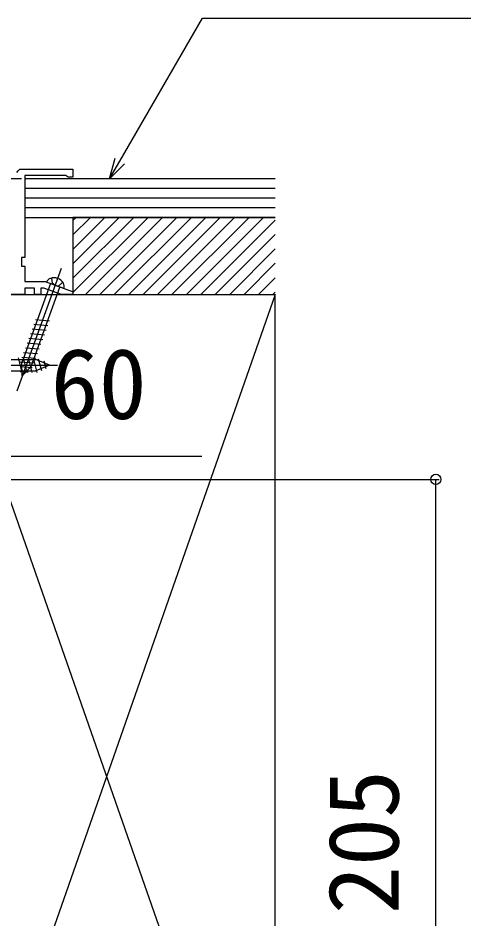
# Model space of a CAD drawing. Units: millimetres, scale not verified. Extents: x -1312 to 1312, y -1957 to 1945.
# Drawn here: x 548.4 to 689.4, y 801 to 1081.2 of the extents above; entities that cross this region are included whole.
import ezdxf
from ezdxf.enums import TextEntityAlignment as Align

# ---------------------------------------------------------------- set-up
doc = ezdxf.new("R2010")
doc.units = ezdxf.units.MM
doc.header["$LTSCALE"] = 10
for name, color, linetype in [('0-3_YKK_11', 7, 'Continuous'), ('0-5_YKK_13', 4, 'Continuous'), ('0-6_YKK_D', 6, 'Continuous'), ('0-8_YSS_K', 3, 'Continuous')]:
    doc.layers.add(name, color=color, linetype=linetype)
doc.styles.add('ＭＳ ゴシック', font='')
doc.styles.get('ＭＳ ゴシック').set_extended_font_data('MS Gothic')

msp = doc.modelspace()

# ---------------------------------------------------------------- linework, layer by layer
at = {"layer": '0-3_YKK_11'}
msp.add_lwpolyline([(547.96, 1033.2), (548.46, 1033.7), (548.96, 1034.2), (565.46, 1034.2), (565.46, 1031.7), (563.95, 1031.7), (563.66, 1031.95), (563.36, 1032.2), (550.46, 1032.2), (550.46, 1006.7), (549.46, 1006.7), (549.46, 1004), (550.46, 1004), (550.46, 999.2), (556.8, 999.2), (565.51, 996.03), (565.37, 995.2), (561.94, 995.2), (556.45, 997.2), (555.46, 997.2), (555.46, 995.2), (553.46, 995.2), (553.46, 997.2), (550.46, 997.2), (550.46, 995.2), (522.96, 995.2)], dxfattribs=at)
at = {"layer": '0-5_YKK_13'}
for p, q in [((561.85, 1003.26), (547.99, 965.16)), ((558.5, 998.58), (549.52, 973.91)), ((562.63, 997.08), (557.28, 999.03)), ((558.82, 1000.33), (559, 998.7)), ((559.96, 998.05), (559, 998.7)), ((559.96, 998.05), (561.1, 997.93)), ((562.29, 999.07), (561.1, 997.93)), ((552.43, 972.85), (561.41, 997.52)), ((553.85, 987.41), (558.18, 987.03)), ((552.79, 984.49), (557.12, 984.12)), ((553.32, 985.95), (557.65, 985.57)), ((551.72, 981.58), (556.06, 981.2)), ((552.26, 983.04), (556.59, 982.66)), ((550.66, 978.66), (554.99, 978.28)), ((551.19, 980.12), (555.52, 979.74)), ((548.38, 975.5), (549.61, 970.9)), ((549.6, 975.74), (553.93, 975.36)), ((549.93, 975.5), (551.17, 970.9)), ((550.13, 977.2), (554.46, 976.82)), ((551.49, 975.5), (552.72, 970.9)), ((553.04, 975.5), (554.25, 970.99)), ((554.66, 975.24), (555.65, 971.57)), ((513.15, 973.2), (560.65, 973.2)), ((518.15, 974.95), (553.93, 974.95)), ((549.02, 972.78), (552.81, 972.45)), ((549.07, 974.28), (553.4, 973.9)), ((549.7, 969.86), (549.52, 973.91)), ((549.7, 969.86), (552.43, 972.85)), ((558.15, 973.2), (553.93, 974.95)), ((558.15, 973.2), (553.93, 971.45)), ((558.15, 973.2), (553.93, 971.45)), ((556.41, 974.52), (557.04, 972.15)), ((518.15, 971.45), (553.93, 971.45)), ((549.08, 971.27), (551.53, 971.05))]:
    msp.add_line(p, q, dxfattribs=at)
for centre, radius, start, end in [((559.08, 998.43), 1.9, 109.3433, 161.8109), ((559.58, 997.02), 3.4, 30.6567, 109.3433), ((560.87, 997.78), 1.9, 338.1891, 30.6567)]:
    msp.add_arc(centre, radius, start, end, dxfattribs=at)
at = {"layer": '0-6_YKK_D'}
for p, q in [((549.46, 1031.2), (312.46, 1031.2)), ((523.96, 937.7), (679.46, 937.7)), ((678.46, 732.7), (678.46, 937.7))]:
    msp.add_line(p, q, dxfattribs=at)
for points in [[(576.89, 1031.2), (580.08, 1036.72), (605.76, 1081.2), (689.4, 1081.2)], [(581.56, 1035.87), (576.89, 1031.2), (578.6, 1037.58)], [(463.46, 944.9), (523.46, 944.9), (605.63, 944.9)]]:
    msp.add_lwpolyline(points, dxfattribs=at)
msp.add_circle((678.46, 937.7), 1.59, dxfattribs=at)
at = {"layer": '0-8_YSS_K'}
for p, q in [((628.46, 1028.2), (550.46, 1028.2)), ((628.46, 1025.2), (550.46, 1025.2)), ((628.46, 1022.2), (550.46, 1022.2)), ((565.46, 1018.23), (566.43, 1019.2)), ((565.46, 1013.74), (570.92, 1019.2)), ((565.46, 1009.25), (575.41, 1019.2)), ((565.46, 1004.76), (579.9, 1019.2)), ((565.46, 1000.27), (584.39, 1019.2)), ((565.46, 995.78), (588.88, 1019.2)), ((569.37, 995.2), (593.37, 1019.2)), ((573.86, 995.2), (597.86, 1019.2)), ((578.35, 995.2), (602.35, 1019.2)), ((582.84, 995.2), (606.84, 1019.2)), ((587.33, 995.2), (611.33, 1019.2)), ((591.82, 995.2), (615.82, 1019.2)), ((596.31, 995.2), (620.31, 1019.2)), ((600.8, 995.2), (624.8, 1019.2)), ((605.29, 995.2), (628.46, 1018.37)), ((609.78, 995.2), (628.46, 1013.88)), ((614.27, 995.2), (628.46, 1009.39)), ((618.76, 995.2), (628.46, 1004.9)), ((623.25, 995.2), (628.46, 1000.41)), ((628.46, 995.2), (523.46, 695.2)), ((627.74, 995.2), (628.46, 995.92)), ((628.46, 665.2), (628.46, 995.2))]:
    msp.add_line(p, q, dxfattribs=at)
for points in [[(628.46, 1031.2), (550.46, 1031.2), (550.46, 1019.2), (628.46, 1019.2)], [(628.46, 1019.2), (565.46, 1019.2), (565.46, 995.2), (628.46, 995.2)], [(523.46, 665.2), (523.46, 995.2), (628.46, 995.2)], [(523.46, 995.2), (628.46, 695.2), (628.46, 995.2)]]:
    msp.add_lwpolyline(points, dxfattribs=at)

# ---------------------------------------------------------------- texts
at = {"layer": '0-6_YKK_D', "style": 'ＭＳ ゴシック'}
msp.add_text('60', height=21.99, dxfattribs=at).set_placement((558.53, 949.9), align=Align.BOTTOM_LEFT)
msp.add_text('205', height=21.99, rotation=90, dxfattribs=at).set_placement((673.46, 802.47), align=Align.BOTTOM_LEFT)

doc.saveas('drawing.dxf')
